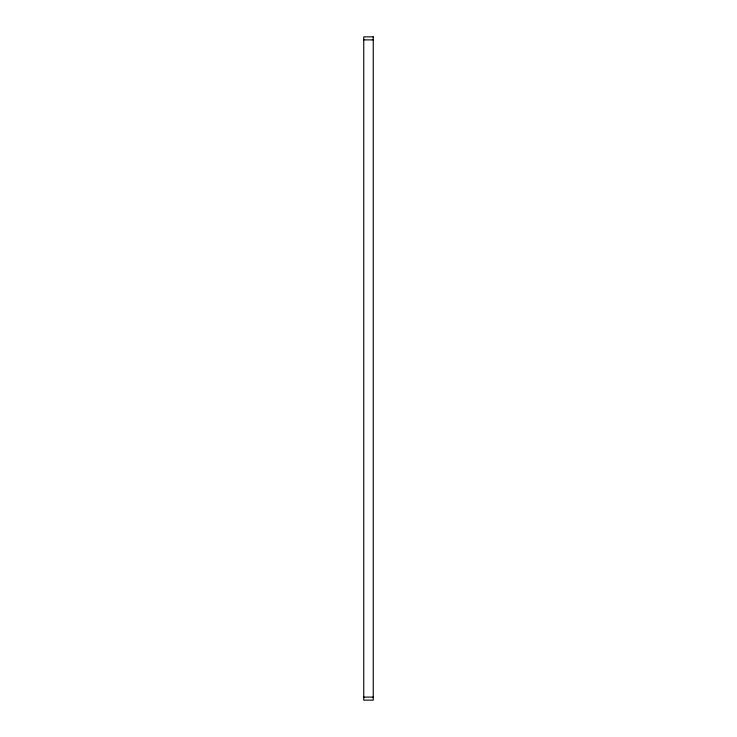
<?xml version="1.0" encoding="UTF-8"?>
<svg xmlns="http://www.w3.org/2000/svg" width="737" height="737" viewBox="0 0 737 737"><rect width="100%" height="100%" fill="white"/><g stroke="black" fill="none" stroke-linecap="round" stroke-linejoin="round"><path stroke-width="1.11" d="M363.756 39.89L373.244 39.89M363.756 697.11L373.244 697.11M373.244 36.85L363.756 36.85L363.756 700.15L373.244 700.15L373.244 36.85"/></g></svg>
